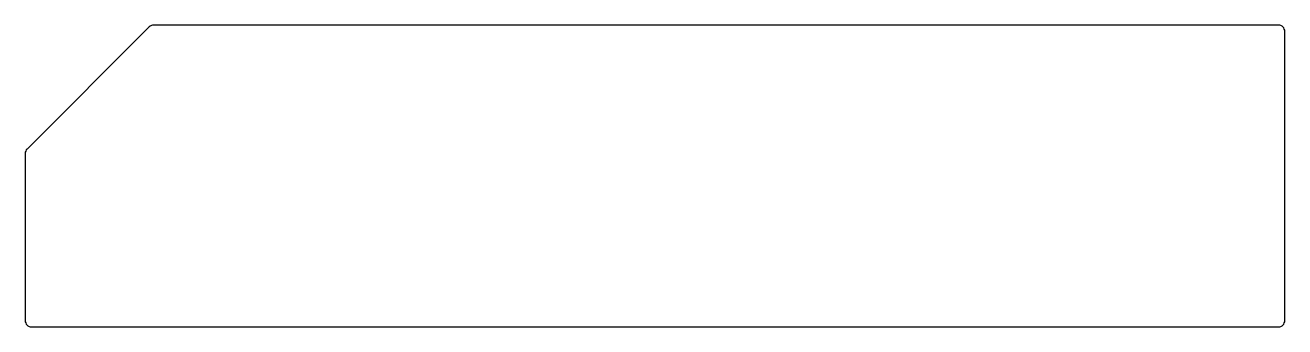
# Model space of a CAD drawing. Extents: x 1131 to 1181, y 476.6 to 488.6.
import ezdxf

# ---------------------------------------------------------------- set-up
doc = ezdxf.new("R2010")
doc.units = 0
doc.layers.get('0').update_dxf_attribs({"linetype": 'CONTINUOUS'})

msp = doc.modelspace()

# ---------------------------------------------------------------- linework, layer by layer
msp.add_lwpolyline([(1131.279, 476.586), (1180.779, 476.586, 0.414214), (1181.029, 476.836), (1181.029, 488.336, 0.414214), (1180.779, 488.586), (1136.132, 488.586, 0.198912), (1135.956, 488.513), (1131.102, 483.659, 0.198912), (1131.029, 483.482), (1131.029, 476.836, 0.414214)], format="xyb", close=True)

doc.saveas('drawing.dxf')
